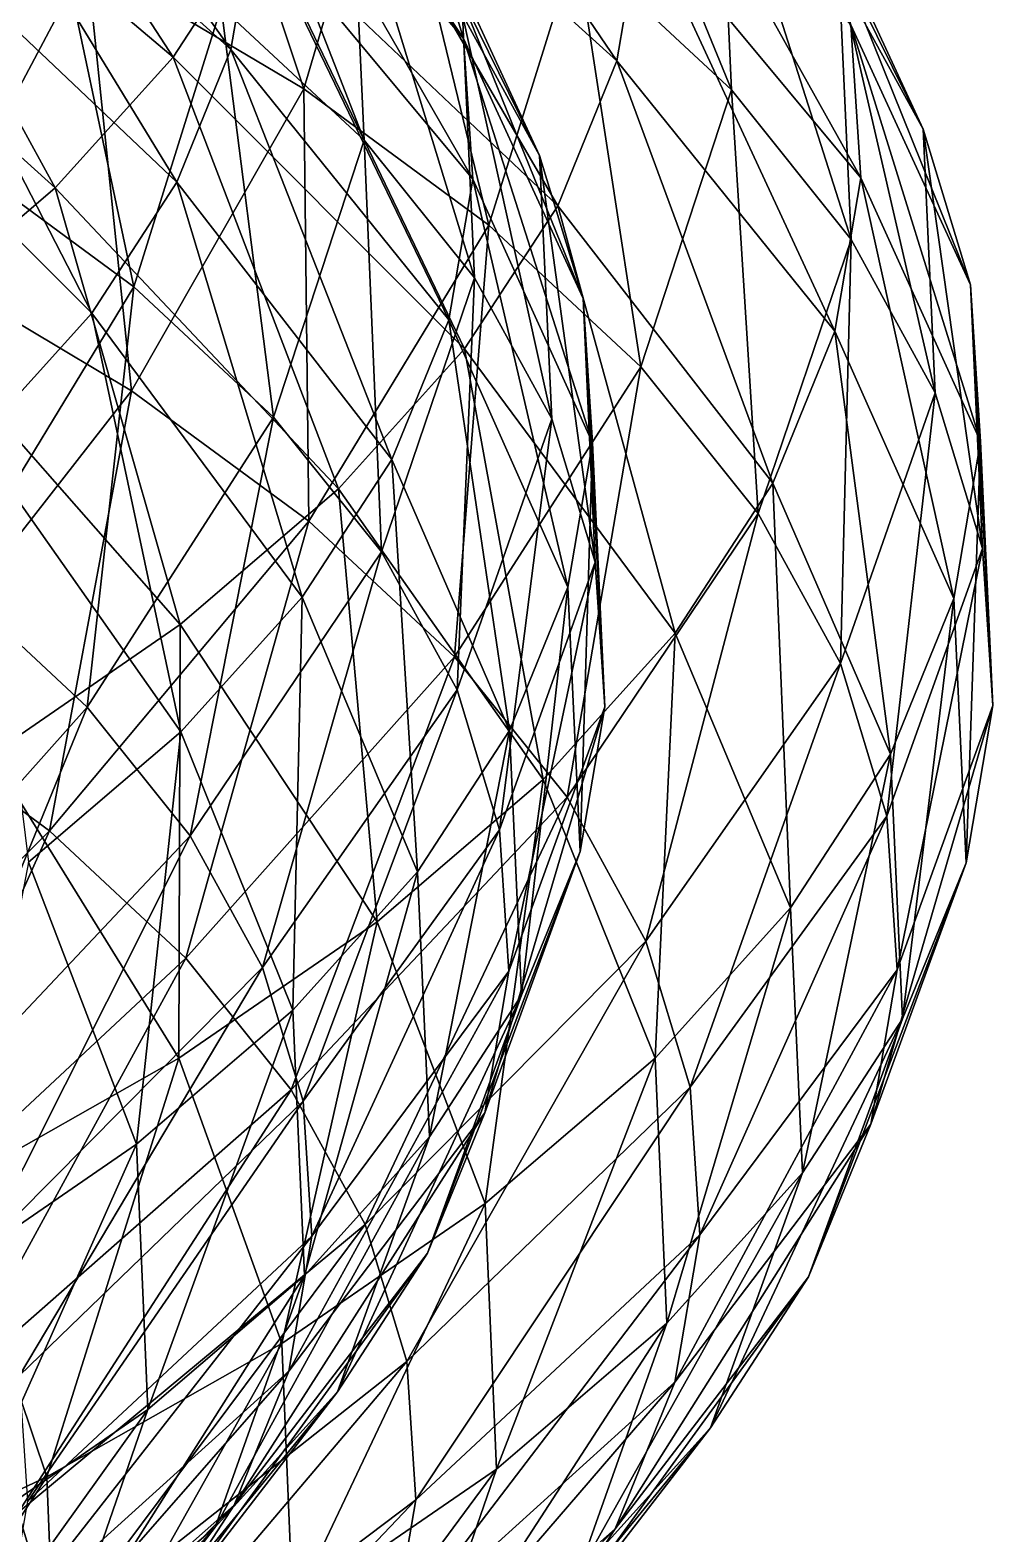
# Model space of a CAD drawing. Header units: metres. Extents: x -644 to 621, y -139 to 1855.
# Drawn here: x 486.9 to 610.9, y 1256.8 to 1450.7 of the extents above; entities that cross this region are included whole.
import ezdxf

# ---------------------------------------------------------------- set-up
doc = ezdxf.new("R2010")
doc.units = ezdxf.units.M

msp = doc.modelspace()

# ---------------------------------------------------------------- linework, layer by layer
for points in [[(505.3678, 1447.1763, -5112.368), (470.2346, 1501.2872, -5074.4614), (460.0037, 1485.5427, -5113.6743), (460.00378, 1485.5428, -5113.6743)], [(516.55927, 1464.3989, -5069.4736), (470.2346, 1501.2872, -5074.4614), (505.3678, 1447.1763, -5112.368), (505.3679, 1447.1764, -5112.368)], [(512.8111, 1448.1654, -5011.092), (476.68777, 1499.3005, -4980.626), (473.96707, 1483.319, -5020.665), (473.96716, 1483.3191, -5020.665)], [(515.7442, 1465.3945, -4967.9277), (476.68777, 1499.3005, -4980.626), (512.8111, 1448.1654, -5011.092), (512.8112, 1448.1655, -5011.092)], [(537.31824, 1467.5234, -4864.2246), (509.43433, 1499.6803, -4881.657), (542.76953, 1449.5638, -4909.4805), (542.76965, 1449.564, -4909.4805)], [(542.76953, 1449.5638, -4909.4805), (509.43433, 1499.6803, -4881.657), (514.61566, 1482.6097, -4924.673), (514.6158, 1482.6099, -4924.673)], [(562.52374, 1446.7211, -5016.246), (526.67523, 1499.47, -4981.7373), (523.67975, 1481.8745, -5025.8193), (523.6799, 1481.8746, -5025.8193)], [(565.7315, 1465.564, -4969.039), (526.67523, 1499.47, -4981.7373), (562.52374, 1446.7211, -5016.246), (562.52386, 1446.7212, -5016.246)], [(494.24426, 1459.7278, -4585.407), (504.424, 1496.5106, -4592.3965), (522.187, 1443.0747, -4628.074), (522.18713, 1443.0748, -4628.074)], [(522.187, 1443.0747, -4628.074), (504.424, 1496.5106, -4592.3965), (532.94666, 1479.512, -4635.949), (532.9468, 1479.5121, -4635.949)], [(557.2863, 1461.6149, -4681.629), (555.8074, 1495.4664, -4695.619), (577.2578, 1442.9558, -4729.0874), (577.25793, 1442.9559, -4729.0874)], [(577.2578, 1442.9558, -4729.0874), (555.8074, 1495.4664, -4695.619), (575.742, 1476.8419, -4742.9897), (575.7421, 1476.842, -4742.9897)], [(591.1647, 1457.5984, -4791.776), (576.1795, 1490.1482, -4808.6187), (601.9583, 1437.8823, -4841.6055), (601.95844, 1437.8824, -4841.6055)], [(601.9583, 1437.8823, -4841.6055), (576.1795, 1490.1482, -4808.6187), (586.71454, 1470.9043, -4857.255), (586.71466, 1470.9044, -4857.255)], [(511.57263, 1453.6392, -4700.247), (510.09363, 1487.4907, -4714.2373), (529.9535, 1436.4662, -4743.926), (529.9536, 1436.4663, -4743.926)], [(529.9535, 1436.4662, -4743.926), (510.09363, 1487.4907, -4714.2373), (528.43756, 1470.3523, -4757.828), (528.4377, 1470.3524, -4757.828)], [(490.19067, 1430.3375, -5154.1763), (460.0037, 1485.5427, -5113.6743), (446.12918, 1470.1492, -5151.894), (446.12927, 1470.1493, -5151.894)], [(505.3678, 1447.1763, -5112.368), (460.0037, 1485.5427, -5113.6743), (490.19067, 1430.3375, -5154.1763), (490.19077, 1430.3376, -5154.1763)], [(478.41177, 1433.6736, -4650.3306), (462.92056, 1485.7555, -4618.122), (489.17148, 1470.1107, -4658.206), (489.17157, 1470.1108, -4658.206)], [(542.62964, 1452.6442, -4802.721), (527.6444, 1485.1941, -4819.564), (552.56195, 1434.5013, -4848.575), (552.5621, 1434.5015, -4848.575)], [(552.56195, 1434.5013, -4848.575), (527.6444, 1485.1941, -4819.564), (537.31824, 1467.5234, -4864.2246), (537.31836, 1467.5236, -4864.2246)], [(505.83887, 1431.0537, -5053.837), (473.96707, 1483.319, -5020.665), (467.49963, 1467.4462, -5060.3154), (467.49973, 1467.4463, -5060.3154)], [(512.8111, 1448.1654, -5011.092), (473.96707, 1483.319, -5020.665), (505.83887, 1431.0537, -5053.837), (505.83896, 1431.0538, -5053.837)], [(592.6512, 1451.3457, -4906.5405), (564.4973, 1484.3917, -4921.733), (593.9441, 1431.6212, -4956.0996), (593.9442, 1431.6213, -4956.0996)], [(593.9441, 1431.6212, -4956.0996), (564.4973, 1484.3917, -4921.733), (565.7315, 1465.564, -4969.039), (565.7316, 1465.5641, -4969.039)], [(542.76953, 1449.5638, -4909.4805), (514.61566, 1482.6097, -4924.673), (543.9567, 1431.4519, -4954.988), (543.95685, 1431.452, -4954.988)], [(543.9567, 1431.4519, -4954.988), (514.61566, 1482.6097, -4924.673), (515.7442, 1465.3945, -4967.9277), (515.7443, 1465.3947, -4967.9277)], [(554.8984, 1428.0066, -5062.9956), (523.67975, 1481.8745, -5025.8193), (516.55927, 1464.3989, -5069.4736), (516.5594, 1464.399, -5069.4736)], [(562.52374, 1446.7211, -5016.246), (523.67975, 1481.8745, -5025.8193), (554.8984, 1428.0066, -5062.9956), (554.8985, 1428.0067, -5062.9956)], [(522.187, 1443.0747, -4628.074), (532.94666, 1479.512, -4635.949), (546.0317, 1425.5417, -4672.8247), (546.0318, 1425.5419, -4672.8247)], [(546.0317, 1425.5417, -4672.8247), (532.94666, 1479.512, -4635.949), (557.2863, 1461.6149, -4681.629), (557.28644, 1461.615, -4681.629)], [(473.24603, 1420.1414, -4585.123), (462.41653, 1475.3739, -4545.148), (494.24426, 1459.7278, -4585.407), (494.24435, 1459.7279, -4585.407)], [(577.2578, 1442.9558, -4729.0874), (575.742, 1476.8419, -4742.9897), (592.7092, 1423.6766, -4777.964), (592.70935, 1423.6768, -4777.964)], [(592.7092, 1423.6766, -4777.964), (575.742, 1476.8419, -4742.9897), (591.1647, 1457.5984, -4791.776), (591.1648, 1457.5985, -4791.776)], [(490.19067, 1430.3375, -5154.1763), (446.12918, 1470.1492, -5151.894), (471.14328, 1414.0107, -5194.5796), (471.14337, 1414.0109, -5194.5796)], [(478.41177, 1433.6736, -4650.3306), (489.17148, 1470.1107, -4658.206), (500.31796, 1417.5659, -4691.443), (500.31805, 1417.566, -4691.443)], [(500.31796, 1417.5659, -4691.443), (489.17148, 1470.1107, -4658.206), (511.57263, 1453.6392, -4700.247), (511.57272, 1453.6393, -4700.247)], [(529.9535, 1436.4662, -4743.926), (528.43756, 1470.3523, -4757.828), (544.17413, 1418.7224, -4788.909), (544.17426, 1418.7225, -4788.909)], [(544.17413, 1418.7224, -4788.909), (528.43756, 1470.3523, -4757.828), (542.62964, 1452.6442, -4802.721), (542.62976, 1452.6443, -4802.721)], [(601.9583, 1437.8823, -4841.6055), (586.71454, 1470.9043, -4857.255), (608.0405, 1417.8438, -4892.1006), (608.04065, 1417.8439, -4892.1006)], [(608.0405, 1417.8438, -4892.1006), (586.71454, 1470.9043, -4857.255), (592.6512, 1451.3457, -4906.5405), (592.6513, 1451.3458, -4906.5405)], [(494.88043, 1414.1896, -5095.8384), (467.49963, 1467.4462, -5060.3154), (457.33466, 1451.8031, -5099.2754), (457.33475, 1451.8032, -5099.2754)], [(505.83887, 1431.0537, -5053.837), (467.49963, 1467.4462, -5060.3154), (494.88043, 1414.1896, -5095.8384), (494.88052, 1414.1897, -5095.8384)], [(552.56195, 1434.5013, -4848.575), (537.31824, 1467.5234, -4864.2246), (558.1589, 1416.0618, -4895.0405), (558.159, 1416.0619, -4895.0405)], [(558.1589, 1416.0618, -4895.0405), (537.31824, 1467.5234, -4864.2246), (542.76953, 1449.5638, -4909.4805), (542.76965, 1449.564, -4909.4805)], [(540.8709, 1413.3254, -5000.4004), (515.7442, 1465.3945, -4967.9277), (512.8111, 1448.1654, -5011.092), (512.8112, 1448.1655, -5011.092)], [(543.9567, 1431.4519, -4954.988), (515.7442, 1465.3945, -4967.9277), (540.8709, 1413.3254, -5000.4004), (540.87103, 1413.3256, -5000.4004)], [(590.58356, 1411.881, -5005.5547), (565.7315, 1465.564, -4969.039), (562.52374, 1446.7211, -5016.246), (562.52386, 1446.7212, -5016.246)], [(593.9441, 1431.6212, -4956.0996), (565.7315, 1465.564, -4969.039), (590.58356, 1411.881, -5005.5547), (590.5837, 1411.8811, -5005.5547)], [(542.9136, 1409.5627, -5108.9307), (516.55927, 1464.3989, -5069.4736), (505.3678, 1447.1763, -5112.368), (505.3679, 1447.1764, -5112.368)], [(554.8984, 1428.0066, -5062.9956), (516.55927, 1464.3989, -5069.4736), (542.9136, 1409.5627, -5108.9307), (542.9137, 1409.5629, -5108.9307)], [(546.0317, 1425.5417, -4672.8247), (557.2863, 1461.6149, -4681.629), (565.5971, 1407.2621, -4719.3184), (565.5972, 1407.2622, -4719.3184)], [(565.5971, 1407.2621, -4719.3184), (557.2863, 1461.6149, -4681.629), (577.2578, 1442.9558, -4729.0874), (577.25793, 1442.9559, -4729.0874)], [(473.24603, 1420.1414, -4585.123), (494.24426, 1459.7278, -4585.407), (500.01648, 1404.1869, -4626.0005), (500.01657, 1404.187, -4626.0005)], [(500.01648, 1404.1869, -4626.0005), (494.24426, 1459.7278, -4585.407), (522.187, 1443.0747, -4628.074), (522.18713, 1443.0748, -4628.074)], [(592.7092, 1423.6766, -4777.964), (591.1647, 1457.5984, -4791.776), (603.5228, 1403.924, -4827.886), (603.52295, 1403.9241, -4827.886)], [(603.5228, 1403.924, -4827.886), (591.1647, 1457.5984, -4791.776), (601.9583, 1437.8823, -4841.6055), (601.95844, 1437.8824, -4841.6055)], [(494.88043, 1414.1896, -5095.8384), (457.33466, 1451.8031, -5099.2754), (480.01935, 1397.7014, -5136.776), (480.01944, 1397.7015, -5136.776)], [(500.31796, 1417.5659, -4691.443), (511.57263, 1453.6392, -4700.247), (518.2926, 1400.7723, -4734.1567), (518.2927, 1400.7725, -4734.1567)], [(518.2926, 1400.7723, -4734.1567), (511.57263, 1453.6392, -4700.247), (529.9535, 1436.4662, -4743.926), (529.9536, 1436.4663, -4743.926)], [(544.17413, 1418.7224, -4788.909), (542.62964, 1452.6442, -4802.721), (554.12646, 1400.5431, -4834.8555), (554.1266, 1400.5432, -4834.8555)], [(554.12646, 1400.5431, -4834.8555), (542.62964, 1452.6442, -4802.721), (552.56195, 1434.5013, -4848.575), (552.5621, 1434.5015, -4848.575)], [(608.0405, 1417.8438, -4892.1006), (592.6512, 1451.3457, -4906.5405), (609.36523, 1397.6353, -4942.8755), (609.36536, 1397.6354, -4942.8755)], [(609.36523, 1397.6353, -4942.8755), (592.6512, 1451.3457, -4906.5405), (593.9441, 1431.6212, -4956.0996), (593.9442, 1431.6213, -4956.0996)], [(533.5355, 1395.3225, -5045.372), (512.8111, 1448.1654, -5011.092), (505.83887, 1431.0537, -5053.837), (505.83896, 1431.0538, -5053.837)], [(540.8709, 1413.3254, -5000.4004), (512.8111, 1448.1654, -5011.092), (533.5355, 1395.3225, -5045.372), (533.53564, 1395.3226, -5045.372)], [(558.1589, 1416.0618, -4895.0405), (542.76953, 1449.5638, -4909.4805), (559.37787, 1397.4658, -4941.764), (559.378, 1397.466, -4941.764)], [(559.37787, 1397.4658, -4941.764), (542.76953, 1449.5638, -4909.4805), (543.9567, 1431.4519, -4954.988), (543.95685, 1431.452, -4954.988)], [(526.6604, 1391.5303, -5153.703), (505.3678, 1447.1763, -5112.368), (490.19067, 1430.3375, -5154.1763), (490.19077, 1430.3376, -5154.1763)], [(542.9136, 1409.5627, -5108.9307), (505.3678, 1447.1763, -5112.368), (526.6604, 1391.5303, -5153.703), (526.6605, 1391.5304, -5153.703)], [(582.59503, 1392.2753, -5054.5303), (562.52374, 1446.7211, -5016.246), (554.8984, 1428.0066, -5062.9956), (554.8985, 1428.0067, -5062.9956)], [(590.58356, 1411.881, -5005.5547), (562.52374, 1446.7211, -5016.246), (582.59503, 1392.2753, -5054.5303), (582.59515, 1392.2754, -5054.5303)], [(500.01648, 1404.1869, -4626.0005), (522.187, 1443.0747, -4628.074), (522.8611, 1387.3894, -4668.874), (522.8612, 1387.3895, -4668.874)], [(522.8611, 1387.3894, -4668.874), (522.187, 1443.0747, -4628.074), (546.0317, 1425.5417, -4672.8247), (546.0318, 1425.5419, -4672.8247)], [(565.5971, 1407.2621, -4719.3184), (577.2578, 1442.9558, -4729.0874), (580.73425, 1388.3749, -4767.2007), (580.7344, 1388.375, -4767.2007)], [(580.73425, 1388.3749, -4767.2007), (577.2578, 1442.9558, -4729.0874), (592.7092, 1423.6766, -4777.964), (592.70935, 1423.6768, -4777.964)], [(518.2926, 1400.7723, -4734.1567), (529.9535, 1436.4662, -4743.926), (532.19916, 1383.4208, -4778.1465), (532.1993, 1383.4209, -4778.1465)], [(532.19916, 1383.4208, -4778.1465), (529.9535, 1436.4662, -4743.926), (544.17413, 1418.7224, -4788.909), (544.17426, 1418.7225, -4788.909)], [(603.5228, 1403.924, -4827.886), (601.9583, 1437.8823, -4841.6055), (609.61633, 1383.8483, -4878.4746), (609.61646, 1383.8484, -4878.4746)], [(609.61633, 1383.8483, -4878.4746), (601.9583, 1437.8823, -4841.6055), (608.0405, 1417.8438, -4892.1006), (608.04065, 1417.8439, -4892.1006)], [(554.12646, 1400.5431, -4834.8555), (552.56195, 1434.5013, -4848.575), (559.7347, 1382.0663, -4881.4146), (559.7348, 1382.0664, -4881.4146)], [(559.7347, 1382.0663, -4881.4146), (552.56195, 1434.5013, -4848.575), (558.1589, 1416.0618, -4895.0405), (558.159, 1416.0619, -4895.0405)], [(477.14725, 1379.4136, -4687.492), (478.41177, 1433.6736, -4650.3306), (500.31796, 1417.5659, -4691.443), (500.31805, 1417.566, -4691.443)], [(522.00635, 1377.58, -5089.561), (505.83887, 1431.0537, -5053.837), (494.88043, 1414.1896, -5095.8384), (494.88052, 1414.1897, -5095.8384)], [(533.5355, 1395.3225, -5045.372), (505.83887, 1431.0537, -5053.837), (522.00635, 1377.58, -5089.561), (522.0065, 1377.5801, -5089.561)], [(556.2096, 1378.855, -4988.39), (543.9567, 1431.4519, -4954.988), (540.8709, 1413.3254, -5000.4004), (540.87103, 1413.3256, -5000.4004)], [(559.37787, 1397.4658, -4941.764), (543.9567, 1431.4519, -4954.988), (556.2096, 1378.855, -4988.39), (556.2097, 1378.8551, -4988.39)], [(605.9222, 1377.4106, -4993.5444), (593.9441, 1431.6212, -4956.0996), (590.58356, 1411.881, -5005.5547), (590.5837, 1411.8811, -5005.5547)], [(609.36523, 1397.6353, -4942.8755), (593.9441, 1431.6212, -4956.0996), (605.9222, 1377.4106, -4993.5444), (605.9223, 1377.4108, -4993.5444)], [(506.26263, 1374.046, -5196.9707), (490.19067, 1430.3375, -5154.1763), (471.14328, 1414.0107, -5194.5796), (471.14337, 1414.0109, -5194.5796)], [(526.6604, 1391.5303, -5153.703), (490.19067, 1430.3375, -5154.1763), (506.26263, 1374.046, -5196.9707), (506.26273, 1374.0461, -5196.9707)], [(570.0394, 1372.9531, -5102.6533), (554.8984, 1428.0066, -5062.9956), (542.9136, 1409.5627, -5108.9307), (542.9137, 1409.5629, -5108.9307)], [(582.59503, 1392.2753, -5054.5303), (554.8984, 1428.0066, -5062.9956), (570.0394, 1372.9531, -5102.6533), (570.03955, 1372.9532, -5102.6533)], [(522.8611, 1387.3894, -4668.874), (546.0317, 1425.5417, -4672.8247), (541.6057, 1369.8765, -4713.417), (541.60583, 1369.8766, -4713.417)], [(541.6057, 1369.8765, -4713.417), (546.0317, 1425.5417, -4672.8247), (565.5971, 1407.2621, -4719.3184), (565.5972, 1407.2622, -4719.3184)], [(580.73425, 1388.3749, -4767.2007), (592.7092, 1423.6766, -4777.964), (591.32794, 1369.0239, -4816.108), (591.32806, 1369.024, -4816.108)], [(591.32794, 1369.0239, -4816.108), (592.7092, 1423.6766, -4777.964), (603.5228, 1403.924, -4827.886), (603.52295, 1403.9241, -4827.886)], [(468.01816, 1363.1887, -4628.924), (473.24603, 1420.1414, -4585.123), (500.01648, 1404.1869, -4626.0005), (500.01657, 1404.187, -4626.0005)], [(477.14725, 1379.4136, -4687.492), (500.31796, 1417.5659, -4691.443), (494.3012, 1363.3868, -4728.2554), (494.3013, 1363.387, -4728.2554)], [(494.3012, 1363.3868, -4728.2554), (500.31796, 1417.5659, -4691.443), (518.2926, 1400.7723, -4734.1567), (518.2927, 1400.7725, -4734.1567)], [(532.19916, 1383.4208, -4778.1465), (544.17413, 1418.7224, -4788.909), (541.9316, 1365.6431, -4823.077), (541.9317, 1365.6432, -4823.077)], [(541.9316, 1365.6431, -4823.077), (544.17413, 1418.7224, -4788.909), (554.12646, 1400.5431, -4834.8555), (554.1266, 1400.5432, -4834.8555)], [(609.61633, 1383.8483, -4878.4746), (608.0405, 1417.8438, -4892.1006), (610.9435, 1363.6023, -4929.3438), (610.9436, 1363.6024, -4929.3438)], [(610.9435, 1363.6023, -4929.3438), (608.0405, 1417.8438, -4892.1006), (609.36523, 1397.6353, -4942.8755), (609.36536, 1397.6354, -4942.8755)], [(559.7347, 1382.0663, -4881.4146), (558.1589, 1416.0618, -4895.0405), (560.9561, 1363.4329, -4928.2324), (560.95624, 1363.433, -4928.2324)], [(560.9561, 1363.4329, -4928.2324), (558.1589, 1416.0618, -4895.0405), (559.37787, 1397.4658, -4941.764), (559.378, 1397.466, -4941.764)], [(506.26263, 1374.046, -5196.9707), (471.14328, 1414.0107, -5194.5796), (481.87558, 1357.2433, -5238.4053), (481.87567, 1357.2434, -5238.4053)], [(506.37112, 1360.233, -5132.631), (494.88043, 1414.1896, -5095.8384), (480.01935, 1397.7014, -5136.776), (480.01944, 1397.7015, -5136.776)], [(522.00635, 1377.58, -5089.561), (494.88043, 1414.1896, -5095.8384), (506.37112, 1360.233, -5132.631), (506.37122, 1360.2332, -5132.631)], [(548.67816, 1360.371, -5034.5635), (540.8709, 1413.3254, -5000.4004), (533.5355, 1395.3225, -5045.372), (533.53564, 1395.3226, -5045.372)], [(556.2096, 1378.855, -4988.39), (540.8709, 1413.3254, -5000.4004), (548.67816, 1360.371, -5034.5635), (548.6783, 1360.3711, -5034.5635)], [(597.73773, 1357.3237, -5043.7217), (590.58356, 1411.881, -5005.5547), (582.59503, 1392.2753, -5054.5303), (582.59515, 1392.2754, -5054.5303)], [(605.9222, 1377.4106, -4993.5444), (590.58356, 1411.881, -5005.5547), (597.73773, 1357.3237, -5043.7217), (597.73785, 1357.3239, -5043.7217)], [(553.01227, 1354.0618, -5149.5576), (542.9136, 1409.5627, -5108.9307), (526.6604, 1391.5303, -5153.703), (526.6605, 1391.5304, -5153.703)], [(570.0394, 1372.9531, -5102.6533), (542.9136, 1409.5627, -5108.9307), (553.01227, 1354.0618, -5149.5576), (553.0124, 1354.0619, -5149.5576)], [(541.6057, 1369.8765, -4713.417), (565.5971, 1407.2621, -4719.3184), (556.10785, 1351.7816, -4759.291), (556.108, 1351.7817, -4759.291)], [(556.10785, 1351.7816, -4759.291), (565.5971, 1407.2621, -4719.3184), (580.73425, 1388.3749, -4767.2007), (580.7344, 1388.375, -4767.2007)], [(468.01816, 1363.1887, -4628.924), (500.01648, 1404.1869, -4626.0005), (489.42722, 1347.4467, -4669.103), (489.4273, 1347.4468, -4669.103)], [(489.42722, 1347.4467, -4669.103), (500.01648, 1404.1869, -4626.0005), (522.8611, 1387.3894, -4668.874), (522.8612, 1387.3895, -4668.874)], [(591.32794, 1369.0239, -4816.108), (603.5228, 1403.924, -4827.886), (597.29755, 1349.3564, -4865.6675), (597.29767, 1349.3566, -4865.6675)], [(597.29755, 1349.3564, -4865.6675), (603.5228, 1403.924, -4827.886), (609.61633, 1383.8483, -4878.4746), (609.61646, 1383.8484, -4878.4746)], [(494.3012, 1363.3868, -4728.2554), (518.2926, 1400.7723, -4734.1567), (507.57275, 1346.8275, -4770.2363), (507.57285, 1346.8276, -4770.2363)], [(507.57275, 1346.8275, -4770.2363), (518.2926, 1400.7723, -4734.1567), (532.19916, 1383.4208, -4778.1465), (532.1993, 1383.4209, -4778.1465)], [(541.9316, 1365.6431, -4823.077), (554.12646, 1400.5431, -4834.8555), (547.41595, 1347.5745, -4868.608), (547.4161, 1347.5746, -4868.608)], [(547.41595, 1347.5745, -4868.608), (554.12646, 1400.5431, -4834.8555), (559.7347, 1382.0663, -4881.4146), (559.7348, 1382.0664, -4881.4146)], [(506.37112, 1360.233, -5132.631), (480.01935, 1397.7014, -5136.776), (486.74896, 1343.4136, -5174.2534), (486.74905, 1343.4137, -5174.2534)], [(607.4941, 1343.3402, -4980.1064), (609.36523, 1397.6353, -4942.8755), (605.9222, 1377.4106, -4993.5444), (605.9223, 1377.4108, -4993.5444)], [(610.9435, 1363.6023, -4929.3438), (609.36523, 1397.6353, -4942.8755), (607.4941, 1343.3402, -4980.1064), (607.4942, 1343.3403, -4980.1064)], [(557.78143, 1344.7845, -4974.952), (559.37787, 1397.4658, -4941.764), (556.2096, 1378.855, -4988.39), (556.2097, 1378.8551, -4988.39)], [(560.9561, 1363.4329, -4928.2324), (559.37787, 1397.4658, -4941.764), (557.78143, 1344.7845, -4974.952), (557.78156, 1344.7847, -4974.952)], [(536.84094, 1342.1543, -5079.9336), (533.5355, 1395.3225, -5045.372), (522.00635, 1377.58, -5089.561), (522.0065, 1377.5801, -5089.561)], [(548.67816, 1360.371, -5034.5635), (533.5355, 1395.3225, -5045.372), (536.84094, 1342.1543, -5079.9336), (536.84106, 1342.1544, -5079.9336)], [(584.874, 1337.5275, -5093.026), (582.59503, 1392.2753, -5054.5303), (570.0394, 1372.9531, -5102.6533), (570.03955, 1372.9532, -5102.6533)], [(597.73773, 1357.3237, -5043.7217), (582.59503, 1392.2753, -5054.5303), (584.874, 1337.5275, -5093.026), (584.87415, 1337.5276, -5093.026)], [(531.6431, 1335.7449, -5194.886), (526.6604, 1391.5303, -5153.703), (506.26263, 1374.046, -5196.9707), (506.26273, 1374.0461, -5196.9707)], [(553.01227, 1354.0618, -5149.5576), (526.6604, 1391.5303, -5153.703), (531.6431, 1335.7449, -5194.886), (531.64325, 1335.745, -5194.886)], [(556.10785, 1351.7816, -4759.291), (580.73425, 1388.3749, -4767.2007), (566.25714, 1333.2424, -4806.1465), (566.25726, 1333.2426, -4806.1465)], [(566.25714, 1333.2424, -4806.1465), (580.73425, 1388.3749, -4767.2007), (591.32794, 1369.0239, -4816.108), (591.32806, 1369.024, -4816.108)], [(489.42722, 1347.4467, -4669.103), (522.8611, 1387.3894, -4668.874), (506.99396, 1331.0342, -4710.847), (506.99405, 1331.0343, -4710.847)], [(506.99396, 1331.0342, -4710.847), (522.8611, 1387.3894, -4668.874), (541.6057, 1369.8765, -4713.417), (541.60583, 1369.8766, -4713.417)], [(507.57275, 1346.8275, -4770.2363), (532.19916, 1383.4208, -4778.1465), (516.86084, 1329.8616, -4813.1157), (516.86096, 1329.8617, -4813.1157)], [(516.86084, 1329.8616, -4813.1157), (532.19916, 1383.4208, -4778.1465), (541.9316, 1365.6431, -4823.077), (541.9317, 1365.6432, -4823.077)], [(547.41595, 1347.5745, -4868.608), (559.7347, 1382.0663, -4881.4146), (548.61035, 1329.3528, -4914.391), (548.6105, 1329.3529, -4914.391)], [(548.61035, 1329.3528, -4914.391), (559.7347, 1382.0663, -4881.4146), (560.9561, 1363.4329, -4928.2324), (560.95624, 1363.433, -4928.2324)], [(597.29755, 1349.3564, -4865.6675), (609.61633, 1383.8483, -4878.4746), (598.5977, 1329.5222, -4915.5024), (598.59784, 1329.5223, -4915.5024)], [(598.5977, 1329.5222, -4915.5024), (609.61633, 1383.8483, -4878.4746), (610.9435, 1363.6023, -4929.3438), (610.9436, 1363.6024, -4929.3438)], [(459.68954, 1324.5446, -4725.6855), (477.14725, 1379.4136, -4687.492), (494.3012, 1363.3868, -4728.2554), (494.3013, 1363.387, -4728.2554)], [(550.2349, 1326.2633, -5021.2188), (556.2096, 1378.855, -4988.39), (548.67816, 1360.371, -5034.5635), (548.6783, 1360.3711, -5034.5635)], [(557.78143, 1344.7845, -4974.952), (556.2096, 1378.855, -4988.39), (550.2349, 1326.2633, -5021.2188), (550.23505, 1326.2634, -5021.2188)], [(520.7879, 1324.3438, -5124.1543), (522.00635, 1377.58, -5089.561), (506.37112, 1360.233, -5132.631), (506.37122, 1360.2332, -5132.631)], [(536.84094, 1342.1543, -5079.9336), (522.00635, 1377.58, -5089.561), (520.7879, 1324.3438, -5124.1543), (520.788, 1324.3439, -5124.1543)], [(599.29443, 1323.2161, -5030.377), (605.9222, 1377.4106, -4993.5444), (597.73773, 1357.3237, -5043.7217), (597.73785, 1357.3239, -5043.7217)], [(607.4941, 1343.3402, -4980.1064), (605.9222, 1377.4106, -4993.5444), (599.29443, 1323.2161, -5030.377), (599.29456, 1323.2162, -5030.377)], [(506.09464, 1318.142, -5238.294), (506.26263, 1374.046, -5196.9707), (481.87558, 1357.2433, -5238.4053), (481.87567, 1357.2434, -5238.4053)], [(531.6431, 1335.7449, -5194.886), (506.26263, 1374.046, -5196.9707), (506.09464, 1318.142, -5238.294), (506.09473, 1318.1421, -5238.294)], [(567.429, 1318.1726, -5141.081), (570.0394, 1372.9531, -5102.6533), (553.01227, 1354.0618, -5149.5576), (553.0124, 1354.0619, -5149.5576)], [(584.874, 1337.5275, -5093.026), (570.0394, 1372.9531, -5102.6533), (567.429, 1318.1726, -5141.081), (567.42914, 1318.1727, -5141.081)], [(506.99396, 1331.0342, -4710.847), (541.6057, 1369.8765, -4713.417), (520.5849, 1314.0764, -4753.8384), (520.585, 1314.0765, -4753.8384)], [(520.5849, 1314.0764, -4753.8384), (541.6057, 1369.8765, -4713.417), (556.10785, 1351.7816, -4759.291), (556.108, 1351.7817, -4759.291)], [(566.25714, 1333.2424, -4806.1465), (591.32794, 1369.0239, -4816.108), (571.9764, 1314.4, -4853.627), (571.9765, 1314.4001, -4853.627)], [(571.9764, 1314.4, -4853.627), (591.32794, 1369.0239, -4816.108), (597.29755, 1349.3564, -4865.6675), (597.29767, 1349.3566, -4865.6675)], [(516.86084, 1329.8616, -4813.1157), (541.9316, 1365.6431, -4823.077), (522.0947, 1312.618, -4856.5674), (522.09485, 1312.6182, -4856.5674)], [(522.0947, 1312.618, -4856.5674), (541.9316, 1365.6431, -4823.077), (547.41595, 1347.5745, -4868.608), (547.4161, 1347.5746, -4868.608)], [(448.10202, 1306.127, -4672.5464), (468.01816, 1363.1887, -4628.924), (489.42722, 1347.4467, -4669.103), (489.4273, 1347.4468, -4669.103)], [(459.68954, 1324.5446, -4725.6855), (494.3012, 1363.3868, -4728.2554), (472.04977, 1309.1223, -4764.784), (472.04987, 1309.1224, -4764.784)], [(472.04977, 1309.1223, -4764.784), (494.3012, 1363.3868, -4728.2554), (507.57275, 1346.8275, -4770.2363), (507.57285, 1346.8276, -4770.2363)], [(548.61035, 1329.3528, -4914.391), (560.9561, 1363.4329, -4928.2324), (545.50586, 1311.1165, -4960.0786), (545.506, 1311.1166, -4960.0786)], [(545.50586, 1311.1165, -4960.0786), (560.9561, 1363.4329, -4928.2324), (557.78143, 1344.7845, -4974.952), (557.78156, 1344.7847, -4974.952)], [(598.5977, 1329.5222, -4915.5024), (610.9435, 1363.6023, -4929.3438), (595.21844, 1309.6721, -4965.233), (595.21857, 1309.6722, -4965.233)], [(595.21844, 1309.6721, -4965.233), (610.9435, 1363.6023, -4929.3438), (607.4941, 1343.3402, -4980.1064), (607.4942, 1343.3403, -4980.1064)], [(500.64124, 1307.075, -5166.889), (506.37112, 1360.233, -5132.631), (486.74896, 1343.4136, -5174.2534), (486.74905, 1343.4137, -5174.2534)], [(520.7879, 1324.3438, -5124.1543), (506.37112, 1360.233, -5132.631), (500.64124, 1307.075, -5166.889), (500.64133, 1307.0751, -5166.889)], [(538.3737, 1308.0099, -5066.68), (548.67816, 1360.371, -5034.5635), (536.84094, 1342.1543, -5079.9336), (536.84106, 1342.1544, -5079.9336)], [(550.2349, 1326.2633, -5021.2188), (548.67816, 1360.371, -5034.5635), (538.3737, 1308.0099, -5066.68), (538.37384, 1308.01, -5066.68)], [(506.09464, 1318.142, -5238.294), (481.87558, 1357.2433, -5238.4053), (476.56107, 1301.3868, -5279.4507), (476.56116, 1301.387, -5279.4507)], [(586.40686, 1303.3832, -5079.7725), (597.73773, 1357.3237, -5043.7217), (584.874, 1337.5275, -5093.026), (584.87415, 1337.5276, -5093.026)], [(599.29443, 1323.2161, -5030.377), (597.73773, 1357.3237, -5043.7217), (586.40686, 1303.3832, -5079.7725), (586.407, 1303.3833, -5079.7725)], [(545.5354, 1299.4062, -5187.522), (553.01227, 1354.0618, -5149.5576), (531.6431, 1335.7449, -5194.886), (531.64325, 1335.745, -5194.886)], [(567.429, 1318.1726, -5141.081), (553.01227, 1354.0618, -5149.5576), (545.5354, 1299.4062, -5187.522), (545.5355, 1299.4064, -5187.522)], [(520.5849, 1314.0764, -4753.8384), (556.10785, 1351.7816, -4759.291), (530.0964, 1296.7021, -4797.7495), (530.0965, 1296.7023, -4797.7495)], [(530.0964, 1296.7021, -4797.7495), (556.10785, 1351.7816, -4759.291), (566.25714, 1333.2424, -4806.1465), (566.25726, 1333.2426, -4806.1465)], [(571.9764, 1314.4, -4853.627), (597.29755, 1349.3564, -4865.6675), (573.222, 1295.3978, -4901.371), (573.2221, 1295.398, -4901.371)], [(573.222, 1295.3978, -4901.371), (597.29755, 1349.3564, -4865.6675), (598.5977, 1329.5222, -4915.5024), (598.59784, 1329.5223, -4915.5024)], [(448.10202, 1306.127, -4672.5464), (489.42722, 1347.4467, -4669.103), (464.21634, 1291.0715, -4710.839), (464.21643, 1291.0717, -4710.839)], [(464.21634, 1291.0715, -4710.839), (489.42722, 1347.4467, -4669.103), (506.99396, 1331.0342, -4710.847), (506.99405, 1331.0343, -4710.847)], [(522.0947, 1312.618, -4856.5674), (547.41595, 1347.5745, -4868.608), (523.23456, 1295.2284, -4900.26), (523.2347, 1295.2285, -4900.26)], [(523.23456, 1295.2284, -4900.26), (547.41595, 1347.5745, -4868.608), (548.61035, 1329.3528, -4914.391), (548.6105, 1329.3529, -4914.391)], [(472.04977, 1309.1223, -4764.784), (507.57275, 1346.8275, -4770.2363), (480.70004, 1293.3213, -4804.719), (480.70013, 1293.3214, -4804.719)], [(480.70004, 1293.3213, -4804.719), (507.57275, 1346.8275, -4770.2363), (516.86084, 1329.8616, -4813.1157), (516.86096, 1329.8617, -4813.1157)], [(500.64124, 1307.075, -5166.889), (486.74896, 1343.4136, -5174.2534), (476.5545, 1290.479, -5207.8135), (476.5546, 1290.4791, -5207.8135)], [(545.50586, 1311.1165, -4960.0786), (557.78143, 1344.7845, -4974.952), (538.126, 1293.0044, -5005.323), (538.1261, 1293.0045, -5005.323)], [(538.126, 1293.0044, -5005.323), (557.78143, 1344.7845, -4974.952), (550.2349, 1326.2633, -5021.2188), (550.23505, 1326.2634, -5021.2188)], [(595.21844, 1309.6721, -4965.233), (607.4941, 1343.3402, -4980.1064), (587.18555, 1289.9572, -5014.4814), (587.18567, 1289.9573, -5014.4814)], [(587.18555, 1289.9572, -5014.4814), (607.4941, 1343.3402, -4980.1064), (599.29443, 1323.2161, -5030.377), (599.29456, 1323.2162, -5030.377)], [(522.2884, 1290.1636, -5110.9897), (536.84094, 1342.1543, -5079.9336), (520.7879, 1324.3438, -5124.1543), (520.788, 1324.3439, -5124.1543)], [(538.3737, 1308.0099, -5066.68), (536.84094, 1342.1543, -5079.9336), (522.2884, 1290.1636, -5110.9897), (522.2885, 1290.1637, -5110.9897)], [(568.9295, 1283.9923, -5127.917), (584.874, 1337.5275, -5093.026), (567.429, 1318.1726, -5141.081), (567.42914, 1318.1727, -5141.081)], [(586.40686, 1303.3832, -5079.7725), (584.874, 1337.5275, -5093.026), (568.9295, 1283.9923, -5127.917), (568.9296, 1283.9924, -5127.917)], [(519.36005, 1281.3713, -5231.9946), (531.6431, 1335.7449, -5194.886), (506.09464, 1318.142, -5238.294), (506.09473, 1318.1421, -5238.294)], [(545.5354, 1299.4062, -5187.522), (531.6431, 1335.7449, -5194.886), (519.36005, 1281.3713, -5231.9946), (519.36017, 1281.3715, -5231.9946)], [(530.0964, 1296.7021, -4797.7495), (566.25714, 1333.2424, -4806.1465), (535.45624, 1279.0437, -4842.2466), (535.45636, 1279.0438, -4842.2466)], [(535.45624, 1279.0437, -4842.2466), (566.25714, 1333.2424, -4806.1465), (571.9764, 1314.4, -4853.627), (571.9765, 1314.4001, -4853.627)], [(464.21634, 1291.0715, -4710.839), (506.99396, 1331.0342, -4710.847), (476.68347, 1275.5159, -4750.2754), (476.68356, 1275.516, -4750.2754)], [(476.68347, 1275.5159, -4750.2754), (506.99396, 1331.0342, -4710.847), (520.5849, 1314.0764, -4753.8384), (520.585, 1314.0765, -4753.8384)], [(480.70004, 1293.3213, -4804.719), (516.86084, 1329.8616, -4813.1157), (485.57455, 1277.2618, -4845.187), (485.57465, 1277.262, -4845.187)], [(485.57455, 1277.2618, -4845.187), (516.86084, 1329.8616, -4813.1157), (522.0947, 1312.618, -4856.5674), (522.09485, 1312.6182, -4856.5674)], [(523.23456, 1295.2284, -4900.26), (548.61035, 1329.3528, -4914.391), (520.27185, 1277.8247, -4943.8613), (520.272, 1277.8248, -4943.8613)], [(520.27185, 1277.8247, -4943.8613), (548.61035, 1329.3528, -4914.391), (545.50586, 1311.1165, -4960.0786), (545.506, 1311.1166, -4960.0786)], [(573.222, 1295.3978, -4901.371), (598.5977, 1329.5222, -4915.5024), (569.9845, 1276.3804, -4949.016), (569.9846, 1276.3805, -4949.016)], [(569.9845, 1276.3804, -4949.016), (598.5977, 1329.5222, -4915.5024), (595.21844, 1309.6721, -4965.233), (595.21857, 1309.6722, -4965.233)], [(538.126, 1293.0044, -5005.323), (550.2349, 1326.2633, -5021.2188), (526.5269, 1275.1544, -5049.78), (526.52704, 1275.1545, -5049.78)], [(526.5269, 1275.1544, -5049.78), (550.2349, 1326.2633, -5021.2188), (538.3737, 1308.0099, -5066.68), (538.37384, 1308.01, -5066.68)], [(502.10126, 1272.8599, -5153.811), (520.7879, 1324.3438, -5124.1543), (500.64124, 1307.075, -5166.889), (500.64133, 1307.0751, -5166.889)], [(522.2884, 1290.1636, -5110.9897), (520.7879, 1324.3438, -5124.1543), (502.10126, 1272.8599, -5153.811), (502.10135, 1272.86, -5153.811)], [(587.18555, 1289.9572, -5014.4814), (599.29443, 1323.2161, -5030.377), (574.56006, 1270.5276, -5062.872), (574.5602, 1270.5277, -5062.872)], [(574.56006, 1270.5276, -5062.872), (599.29443, 1323.2161, -5030.377), (586.40686, 1303.3832, -5079.7725), (586.407, 1303.3833, -5079.7725)], [(489.10175, 1264.205, -5274.161), (506.09464, 1318.142, -5238.294), (476.56107, 1301.3868, -5279.4507), (476.56116, 1301.387, -5279.4507)], [(519.36005, 1281.3713, -5231.9946), (506.09464, 1318.142, -5238.294), (489.10175, 1264.205, -5274.161), (489.10184, 1264.2051, -5274.161)], [(546.99536, 1265.1912, -5174.444), (567.429, 1318.1726, -5141.081), (545.5354, 1299.4062, -5187.522), (545.5355, 1299.4064, -5187.522)], [(568.9295, 1283.9923, -5127.917), (567.429, 1318.1726, -5141.081), (546.99536, 1265.1912, -5174.444), (546.9955, 1265.1913, -5174.444)], [(535.45624, 1279.0437, -4842.2466), (571.9764, 1314.4, -4853.627), (536.6236, 1261.2356, -4886.9907), (536.6237, 1261.2357, -4886.9907)], [(536.6236, 1261.2356, -4886.9907), (571.9764, 1314.4, -4853.627), (573.222, 1295.3978, -4901.371), (573.2221, 1295.398, -4901.371)], [(476.68347, 1275.5159, -4750.2754), (520.5849, 1314.0764, -4753.8384), (485.4086, 1259.5781, -4790.556), (485.4087, 1259.5782, -4790.556)], [(485.4086, 1259.5781, -4790.556), (520.5849, 1314.0764, -4753.8384), (530.0964, 1296.7021, -4797.7495), (530.0965, 1296.7023, -4797.7495)], [(485.57455, 1277.2618, -4845.187), (522.0947, 1312.618, -4856.5674), (486.63617, 1261.0662, -4885.8794), (486.63626, 1261.0663, -4885.8794)], [(486.63617, 1261.0662, -4885.8794), (522.0947, 1312.618, -4856.5674), (523.23456, 1295.2284, -4900.26), (523.2347, 1295.2285, -4900.26)], [(520.27185, 1277.8247, -4943.8613), (545.50586, 1311.1165, -4960.0786), (513.22894, 1260.5397, -4987.04), (513.22906, 1260.5398, -4987.04)], [(513.22894, 1260.5397, -4987.04), (545.50586, 1311.1165, -4960.0786), (538.126, 1293.0044, -5005.323), (538.1261, 1293.0045, -5005.323)], [(569.9845, 1276.3804, -4949.016), (595.21844, 1309.6721, -4965.233), (562.2885, 1257.4926, -4996.198), (562.28864, 1257.4927, -4996.198)], [(562.2885, 1257.4926, -4996.198), (595.21844, 1309.6721, -4965.233), (587.18555, 1289.9572, -5014.4814), (587.18567, 1289.9573, -5014.4814)], [(477.96594, 1256.2306, -5194.8174), (500.64124, 1307.075, -5166.889), (476.5545, 1290.479, -5207.8135), (476.5546, 1290.4791, -5207.8135)], [(502.10126, 1272.8599, -5153.811), (500.64124, 1307.075, -5166.889), (477.96594, 1256.2306, -5194.8174), (477.96603, 1256.2307, -5194.8174)], [(526.5269, 1275.1544, -5049.78), (538.3737, 1308.0099, -5066.68), (510.79697, 1257.7023, -5093.1104), (510.79706, 1257.7024, -5093.1104)], [(510.79697, 1257.7023, -5093.1104), (538.3737, 1308.0099, -5066.68), (522.2884, 1290.1636, -5110.9897), (522.2885, 1290.1637, -5110.9897)], [(574.56006, 1270.5276, -5062.872), (586.40686, 1303.3832, -5079.7725), (557.4381, 1251.531, -5110.0376), (557.43823, 1251.5311, -5110.0376)], [(557.4381, 1251.531, -5110.0376), (586.40686, 1303.3832, -5079.7725), (568.9295, 1283.9923, -5127.917), (568.9296, 1283.9924, -5127.917)], [(489.10175, 1264.205, -5274.161), (476.56107, 1301.3868, -5279.4507), (454.9912, 1248.0381, -5313.7), (454.9913, 1248.0382, -5313.7)], [(520.7714, 1247.1228, -5218.999), (545.5354, 1299.4062, -5187.522), (519.36005, 1281.3713, -5231.9946), (519.36017, 1281.3715, -5231.9946)], [(546.99536, 1265.1912, -5174.444), (545.5354, 1299.4062, -5187.522), (520.7714, 1247.1228, -5218.999), (520.77155, 1247.1229, -5218.999)], [(486.63617, 1261.0662, -4885.8794), (523.23456, 1295.2284, -4900.26), (483.87686, 1244.8575, -4926.4873), (483.87695, 1244.8577, -4926.4873)], [(483.87686, 1244.8575, -4926.4873), (523.23456, 1295.2284, -4900.26), (520.27185, 1277.8247, -4943.8613), (520.272, 1277.8248, -4943.8613)], [(485.4086, 1259.5781, -4790.556), (530.0964, 1296.7021, -4797.7495), (490.32526, 1243.3798, -4831.374), (490.32535, 1243.3799, -4831.374)], [(490.32526, 1243.3798, -4831.374), (530.0964, 1296.7021, -4797.7495), (535.45624, 1279.0437, -4842.2466), (535.45636, 1279.0438, -4842.2466)], [(536.6236, 1261.2356, -4886.9907), (573.222, 1295.3978, -4901.371), (533.5895, 1243.4132, -4931.6416), (533.5896, 1243.4133, -4931.6416)], [(533.5895, 1243.4132, -4931.6416), (573.222, 1295.3978, -4901.371), (569.9845, 1276.3804, -4949.016), (569.9846, 1276.3805, -4949.016)], [(513.22894, 1260.5397, -4987.04), (538.126, 1293.0044, -5005.323), (502.1595, 1243.5048, -5029.467), (502.15958, 1243.5049, -5029.467)], [(502.1595, 1243.5048, -5029.467), (538.126, 1293.0044, -5005.323), (526.5269, 1275.1544, -5049.78), (526.52704, 1275.1545, -5049.78)], [(510.79697, 1257.7023, -5093.1104), (522.2884, 1290.1636, -5110.9897), (491.05585, 1240.7809, -5134.9854), (491.05594, 1240.781, -5134.9854)], [(491.05585, 1240.7809, -5134.9854), (522.2884, 1290.1636, -5110.9897), (502.10126, 1272.8599, -5153.811), (502.10135, 1272.86, -5153.811)], [(562.2885, 1257.4926, -4996.198), (587.18555, 1289.9572, -5014.4814), (550.1926, 1238.8779, -5042.559), (550.19275, 1238.878, -5042.559)], [(550.1926, 1238.8779, -5042.559), (587.18555, 1289.9572, -5014.4814), (574.56006, 1270.5276, -5062.872), (574.5602, 1270.5277, -5062.872)], [(557.4381, 1251.531, -5110.0376), (568.9295, 1283.9923, -5127.917), (535.94995, 1233.1122, -5155.618), (535.9501, 1233.1123, -5155.618)], [(535.94995, 1233.1122, -5155.618), (568.9295, 1283.9923, -5127.917), (546.99536, 1265.1912, -5174.444), (546.9955, 1265.1913, -5174.444)], [(490.4571, 1229.9247, -5261.2437), (519.36005, 1281.3713, -5231.9946), (489.10175, 1264.205, -5274.161), (489.10184, 1264.2051, -5274.161)], [(520.7714, 1247.1228, -5218.999), (519.36005, 1281.3713, -5231.9946), (490.4571, 1229.9247, -5261.2437), (490.45718, 1229.9248, -5261.2437)], [(483.87686, 1244.8575, -4926.4873), (520.27185, 1277.8247, -4943.8613), (477.31757, 1228.7594, -4966.7007), (477.31766, 1228.7595, -4966.7007)], [(477.31757, 1228.7594, -4966.7007), (520.27185, 1277.8247, -4943.8613), (513.22894, 1260.5397, -4987.04), (513.22906, 1260.5398, -4987.04)], [(490.32526, 1243.3798, -4831.374), (535.45624, 1279.0437, -4842.2466), (491.3961, 1227.0441, -4872.4185), (491.39618, 1227.0442, -4872.4185)], [(491.3961, 1227.0441, -4872.4185), (535.45624, 1279.0437, -4842.2466), (536.6236, 1261.2356, -4886.9907), (536.6237, 1261.2357, -4886.9907)], [(533.5895, 1243.4132, -4931.6416), (569.9845, 1276.3804, -4949.016), (526.37714, 1225.7122, -4975.859), (526.37726, 1225.7123, -4975.859)], [(526.37714, 1225.7122, -4975.859), (569.9845, 1276.3804, -4949.016), (562.2885, 1257.4926, -4996.198), (562.28864, 1257.4927, -4996.198)], [(502.1595, 1243.5048, -5029.467), (526.5269, 1275.1544, -5049.78), (487.1478, 1226.8495, -5070.819), (487.1479, 1226.8496, -5070.819)], [(487.1478, 1226.8495, -5070.819), (526.5269, 1275.1544, -5049.78), (510.79697, 1257.7023, -5093.1104), (510.79706, 1257.7024, -5093.1104)], [(491.05585, 1240.7809, -5134.9854), (502.10126, 1272.8599, -5153.811), (467.45383, 1224.519, -5175.086), (467.45392, 1224.5192, -5175.086)], [(467.45383, 1224.519, -5175.086), (502.10126, 1272.8599, -5153.811), (477.96594, 1256.2306, -5194.8174), (477.96603, 1256.2307, -5194.8174)], [(550.1926, 1238.8779, -5042.559), (574.56006, 1270.5276, -5062.872), (533.78894, 1220.6783, -5087.746), (533.78906, 1220.6785, -5087.746)], [(533.78894, 1220.6783, -5087.746), (574.56006, 1270.5276, -5062.872), (557.4381, 1251.531, -5110.0376), (557.43823, 1251.5311, -5110.0376)], [(456.28333, 1213.7278, -5300.8564), (489.10175, 1264.205, -5274.161), (454.9912, 1248.0381, -5313.7), (454.9913, 1248.0382, -5313.7)], [(490.4571, 1229.9247, -5261.2437), (489.10175, 1264.205, -5274.161), (456.28333, 1213.7278, -5300.8564), (456.28342, 1213.7279, -5300.8564)], [(535.94995, 1233.1122, -5155.618), (546.99536, 1265.1912, -5174.444), (510.2593, 1215.4113, -5199.2676), (510.2594, 1215.4114, -5199.2676)], [(510.2593, 1215.4113, -5199.2676), (546.99536, 1265.1912, -5174.444), (520.7714, 1247.1228, -5218.999), (520.77155, 1247.1229, -5218.999)], [(477.31757, 1228.7594, -4966.7007), (513.22894, 1260.5397, -4987.04), (467.00824, 1212.8942, -5006.2144), (467.00833, 1212.8943, -5006.2144)], [(467.00824, 1212.8942, -5006.2144), (513.22894, 1260.5397, -4987.04), (502.1595, 1243.5048, -5029.467), (502.15958, 1243.5049, -5029.467)], [(491.3961, 1227.0441, -4872.4185), (536.6236, 1261.2356, -4886.9907), (488.61288, 1210.6952, -4913.3774), (488.61298, 1210.6953, -4913.3774)], [(488.61288, 1210.6952, -4913.3774), (536.6236, 1261.2356, -4886.9907), (533.5895, 1243.4132, -4931.6416), (533.5896, 1243.4133, -4931.6416)], [(439.7749, 1207.5222, -4820.8203), (485.4086, 1259.5781, -4790.556), (490.32526, 1243.3798, -4831.374), (490.32535, 1243.3799, -4831.374)], [(487.1478, 1226.8495, -5070.819), (510.79697, 1257.7023, -5093.1104), (468.3081, 1210.7008, -5110.7817), (468.3082, 1210.7009, -5110.7817)], [(468.3081, 1210.7008, -5110.7817), (510.79697, 1257.7023, -5093.1104), (491.05585, 1240.7809, -5134.9854), (491.05594, 1240.781, -5134.9854)], [(526.37714, 1225.7122, -4975.859), (562.2885, 1257.4926, -4996.198), (515.0413, 1208.2673, -5019.3066), (515.04144, 1208.2675, -5019.3066)], [(515.0413, 1208.2673, -5019.3066), (562.2885, 1257.4926, -4996.198), (550.1926, 1238.8779, -5042.559), (550.19275, 1238.878, -5042.559)]]:
    msp.add_3dface(points)

doc.saveas('drawing.dxf')
